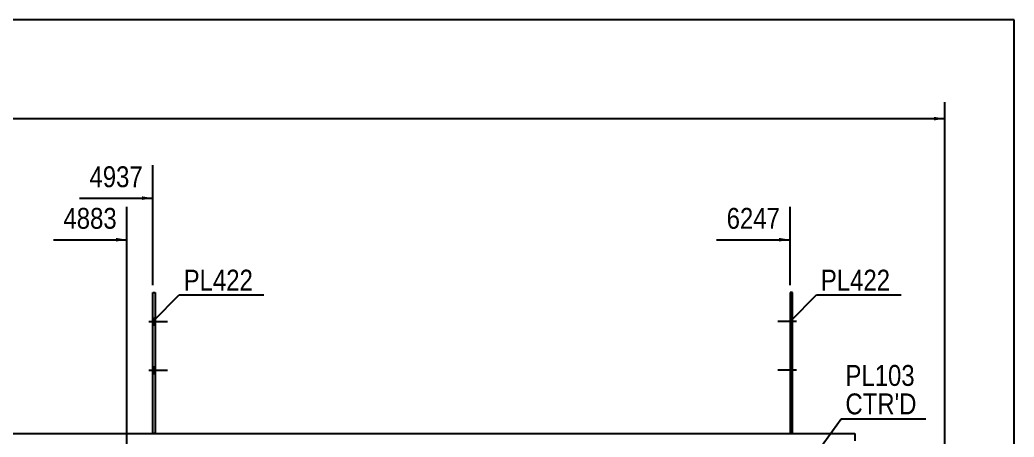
# Model space of a CAD drawing. Header units: millimetres. Extents: x -345 to 58, y -179 to 98.
# Drawn here: x -78.4 to 57.9, y 40.5 to 97.7 of the extents above; entities that cross this region are included whole.
import ezdxf

# ---------------------------------------------------------------- set-up
doc = ezdxf.new("R2010")
doc.units = ezdxf.units.MM
doc.linetypes.add('DXK_LINE_DOT1', pattern=[1.8814, 0.9407, -0.9407])
doc.styles.add('Arial Narrow', font='ARIALN.TTF', dxfattribs={"height": 0.2})

# ---------------------------------------------------------------- blocks, each defined once
blk = doc.blocks.new('Unknown-623466691-1210')
at = {"color": 5, "linetype": 'Continuous'}
for p, q in [((57.9, 97.68), (-342.1, 97.68)), ((57.9, -179.32), (57.9, 97.68))]:
    blk.add_line(p, q, dxfattribs=at)
blk = doc.blocks.new('Bolt-623466691-7558 - 1773')
at = {"linetype": 'Continuous'}
for points in [[(27.52, 55.87), (27.52, 56.8), (27.19, 56.8), (27.19, 55.87)], [(27.52, 55.87), (27.52, 56.8), (27.19, 56.8), (27.19, 55.87)], [(27.52, 49.2), (27.52, 50.13), (27.19, 50.13), (27.19, 49.2)], [(27.52, 49.2), (27.52, 50.13), (27.19, 50.13), (27.19, 49.2)]]:
    blk.add_hatch(color=3, dxfattribs=at).paths.add_polyline_path(points)
at = {"color": 3, "linetype": 'Continuous'}
for p, q in [((28.06, 56.33), (25.52, 56.33)), ((28.06, 56.33), (25.52, 56.33)), ((27.52, 56.8), (27.19, 56.8)), ((27.52, 56.8), (27.19, 56.8)), ((27.52, 55.87), (27.19, 55.87)), ((27.52, 55.87), (27.19, 55.87)), ((28.06, 49.67), (25.52, 49.67)), ((28.06, 49.67), (25.52, 49.67)), ((27.52, 50.13), (27.19, 50.13)), ((27.52, 50.13), (27.19, 50.13)), ((27.52, 49.2), (27.19, 49.2)), ((27.52, 49.2), (27.19, 49.2))]:
    blk.add_line(p, q, dxfattribs=at)
blk = doc.blocks.new('Part-623466691-1816 - 1773')
at = {"color": 2, "linetype": 'Continuous'}
for p, q in [((-178.63, 41), (36.06, 41)), ((36.06, 41), (36.06, 40))]:
    blk.add_line(p, q, dxfattribs=at)
blk = doc.blocks.new('Part-623466691-2096 - 1773')
at = {"color": 2, "linetype": 'Continuous'}
for p, q in [((27.52, 60.33), (27.19, 60.33)), ((27.19, 60.33), (27.19, 41)), ((27.52, 41), (27.52, 60.33))]:
    blk.add_line(p, q, dxfattribs=at)
at = {"color": 7, "linetype": 'DXK_LINE_DOT1'}
blk.add_line((27.19, 41), (27.52, 41), dxfattribs=at)
blk = doc.blocks.new('Part-623466691-2396 - 1773')
at = {"color": 2, "linetype": 'Continuous'}
for p, q in [((-60.15, 41), (-60.15, 60.33)), ((-60.15, 60.33), (-59.81, 60.33)), ((-59.81, 60.33), (-59.81, 41))]:
    blk.add_line(p, q, dxfattribs=at)
at = {"color": 7, "linetype": 'DXK_LINE_DOT1'}
blk.add_line((-59.81, 41), (-60.15, 41), dxfattribs=at)
blk = doc.blocks.new('Bolt-623466691-2411 - 1773')
at = {"linetype": 'Continuous'}
for points in [[(-59.81, 55.87), (-59.81, 56.8), (-60.15, 56.8), (-60.15, 55.87)], [(-59.81, 55.87), (-59.81, 56.8), (-60.15, 56.8), (-60.15, 55.87)], [(-59.81, 49.2), (-59.81, 50.13), (-60.15, 50.13), (-60.15, 49.2)], [(-59.81, 49.2), (-59.81, 50.13), (-60.15, 50.13), (-60.15, 49.2)]]:
    blk.add_hatch(color=3, dxfattribs=at).paths.add_polyline_path(points)
at = {"color": 3, "linetype": 'Continuous'}
for p, q in [((-60.68, 56.33), (-58.15, 56.33)), ((-60.68, 56.33), (-58.15, 56.33)), ((-60.15, 56.8), (-59.81, 56.8)), ((-60.15, 56.8), (-59.81, 56.8)), ((-60.15, 55.87), (-59.81, 55.87)), ((-60.15, 55.87), (-59.81, 55.87)), ((-60.68, 49.67), (-58.15, 49.67)), ((-60.68, 49.67), (-58.15, 49.67)), ((-60.15, 50.13), (-59.81, 50.13)), ((-60.15, 50.13), (-59.81, 50.13)), ((-60.15, 49.2), (-59.81, 49.2)), ((-60.15, 49.2), (-59.81, 49.2))]:
    blk.add_line(p, q, dxfattribs=at)
blk = doc.blocks.new('StraightDimension-623466691-5648 - 1773')
at = {"linetype": 'Continuous'}
blk.add_hatch(color=7, dxfattribs=at).paths.add_polyline_path([(25.69, 67.8), (27.19, 67.55), (25.69, 67.3)])
at = {"color": 7, "linetype": 'Continuous'}
for p, q in [((27.19, 61.33), (27.19, 72.05)), ((17.13, 67.55), (27.19, 67.55))]:
    blk.add_line(p, q, dxfattribs=at)
at = {"color": 0}
blk.add_wipeout([(26.42, 68.45), (26.42, 72.65), (17.9, 72.65), (17.9, 68.45)], dxfattribs=at)
at = {"color": 3, "style": 'Arial Narrow'}
blk.add_text('6247', height=2.863, dxfattribs=at).set_placement((18.5, 69.05))
blk = doc.blocks.new('StraightDimension-623466691-5649 - 1773')
at = {"linetype": 'Continuous'}
blk.add_hatch(color=7, dxfattribs=at).paths.add_polyline_path([(-61.65, 73.5), (-60.15, 73.25), (-61.65, 73)])
at = {"color": 7, "linetype": 'Continuous'}
for p, q in [((-60.15, 61.33), (-60.15, 77.75)), ((-70.21, 73.25), (-60.15, 73.25))]:
    blk.add_line(p, q, dxfattribs=at)
at = {"color": 0}
blk.add_wipeout([(-60.92, 74.15), (-60.92, 78.35), (-69.43, 78.35), (-69.43, 74.15)], dxfattribs=at)
at = {"color": 3, "style": 'Arial Narrow'}
blk.add_text('4937', height=2.863, dxfattribs=at).set_placement((-68.83, 74.75))
blk = doc.blocks.new('StraightDimension-623466691-2910 - 1773')
at = {"linetype": 'Continuous'}
blk.add_hatch(color=7, dxfattribs=at).paths.add_polyline_path([(46.9, 84.39), (48.4, 84.14), (46.9, 83.89)])
at = {"color": 7, "linetype": 'Continuous'}
for p, q in [((48.4, -22.85), (48.4, 86.39)), ((-326.82, 84.14), (48.4, 84.14))]:
    blk.add_line(p, q, dxfattribs=at)
blk = doc.blocks.new('StraightDimension-623466691-5650 - 1773')
at = {"linetype": 'Continuous'}
blk.add_hatch(color=7, dxfattribs=at).paths.add_polyline_path([(-65.21, 67.8), (-63.71, 67.55), (-65.21, 67.3)])
at = {"color": 7, "linetype": 'Continuous'}
for p, q in [((-63.71, -39.48), (-63.71, 72.05)), ((-73.78, 67.55), (-63.71, 67.55))]:
    blk.add_line(p, q, dxfattribs=at)
at = {"color": 0}
blk.add_wipeout([(-64.49, 68.45), (-64.49, 72.65), (-73, 72.65), (-73, 68.45)], dxfattribs=at)
at = {"color": 3, "style": 'Arial Narrow'}
blk.add_text('4883', height=2.863, dxfattribs=at).set_placement((-72.4, 69.05))
blk = doc.blocks.new('Mark-623466691-1968 - 1773')
at = {"color": 0}
for points in [[(44.29, 47.52), (44.29, 50.52), (34.78, 50.52), (34.78, 47.52)], [(44.54, 43.62), (44.54, 46.62), (34.78, 46.62), (34.78, 43.62)]]:
    blk.add_wipeout(points, dxfattribs=at)
for points in [[(44.29, 47.52), (44.29, 50.52), (34.78, 50.52), (34.78, 47.52)], [(44.54, 43.62), (44.54, 46.62), (34.78, 46.62), (34.78, 43.62)]]:
    blk.add_wipeout(points, dxfattribs=at)
at = {"color": 7, "linetype": 'Continuous'}
for p, q in [((30.65, 38.09), (34.18, 43.02)), ((34.18, 43.02), (45.79, 43.02))]:
    blk.add_line(p, q, dxfattribs=at)
at = {"color": 3, "style": 'Arial Narrow'}
blk.add_text('PL103', height=2.863, dxfattribs=at).set_placement((34.78, 47.52))
at = {"color": 1, "style": 'Arial Narrow'}
blk.add_text("CTR'D", height=2.863, dxfattribs=at).set_placement((34.78, 43.62))
blk = doc.blocks.new('Mark-623466691-7545 - 1773')
at = {"color": 0}
blk.add_wipeout([(40.92, 60.58), (40.92, 63.58), (31.41, 63.58), (31.41, 60.58)], dxfattribs=at)
blk.add_wipeout([(40.92, 60.58), (40.92, 63.58), (31.41, 63.58), (31.41, 60.58)], dxfattribs=at)
at = {"color": 7, "linetype": 'Continuous'}
for p, q in [((27.28, 56.45), (30.81, 59.98)), ((30.81, 59.98), (42.42, 59.98))]:
    blk.add_line(p, q, dxfattribs=at)
at = {"color": 3, "style": 'Arial Narrow'}
blk.add_text('PL422', height=2.863, dxfattribs=at).set_placement((31.41, 60.58))
blk = doc.blocks.new('Mark-623466691-7549 - 1773')
at = {"color": 0}
blk.add_wipeout([(-46.42, 60.58), (-46.42, 63.58), (-55.92, 63.58), (-55.92, 60.58)], dxfattribs=at)
blk.add_wipeout([(-46.42, 60.58), (-46.42, 63.58), (-55.92, 63.58), (-55.92, 60.58)], dxfattribs=at)
at = {"color": 7, "linetype": 'Continuous'}
for p, q in [((-60.06, 56.45), (-56.52, 59.98)), ((-56.52, 59.98), (-44.92, 59.98))]:
    blk.add_line(p, q, dxfattribs=at)
at = {"color": 3, "style": 'Arial Narrow'}
blk.add_text('PL422', height=2.863, dxfattribs=at).set_placement((-55.92, 60.58))

msp = doc.modelspace()

# ---------------------------------------------------------------- block references
for name in ['Unknown-623466691-1210', 'Part-623466691-2396 - 1773', 'Part-623466691-2096 - 1773', 'Bolt-623466691-2411 - 1773', 'Bolt-623466691-7558 - 1773', 'Part-623466691-1816 - 1773']:
    msp.add_blockref(name, (0, 0))

# ---------------------------------------------------------------- next in the draw order: block references
for name in ['StraightDimension-623466691-5649 - 1773', 'StraightDimension-623466691-5648 - 1773']:
    msp.add_blockref(name, (0, 0))

# ---------------------------------------------------------------- next in the draw order: block references
msp.add_blockref('StraightDimension-623466691-2910 - 1773', (0, 0))

# ---------------------------------------------------------------- next in the draw order: block references
for name in ['StraightDimension-623466691-5650 - 1773', 'Mark-623466691-7549 - 1773', 'Mark-623466691-7545 - 1773', 'Mark-623466691-1968 - 1773']:
    msp.add_blockref(name, (0, 0))

doc.saveas('drawing.dxf')
